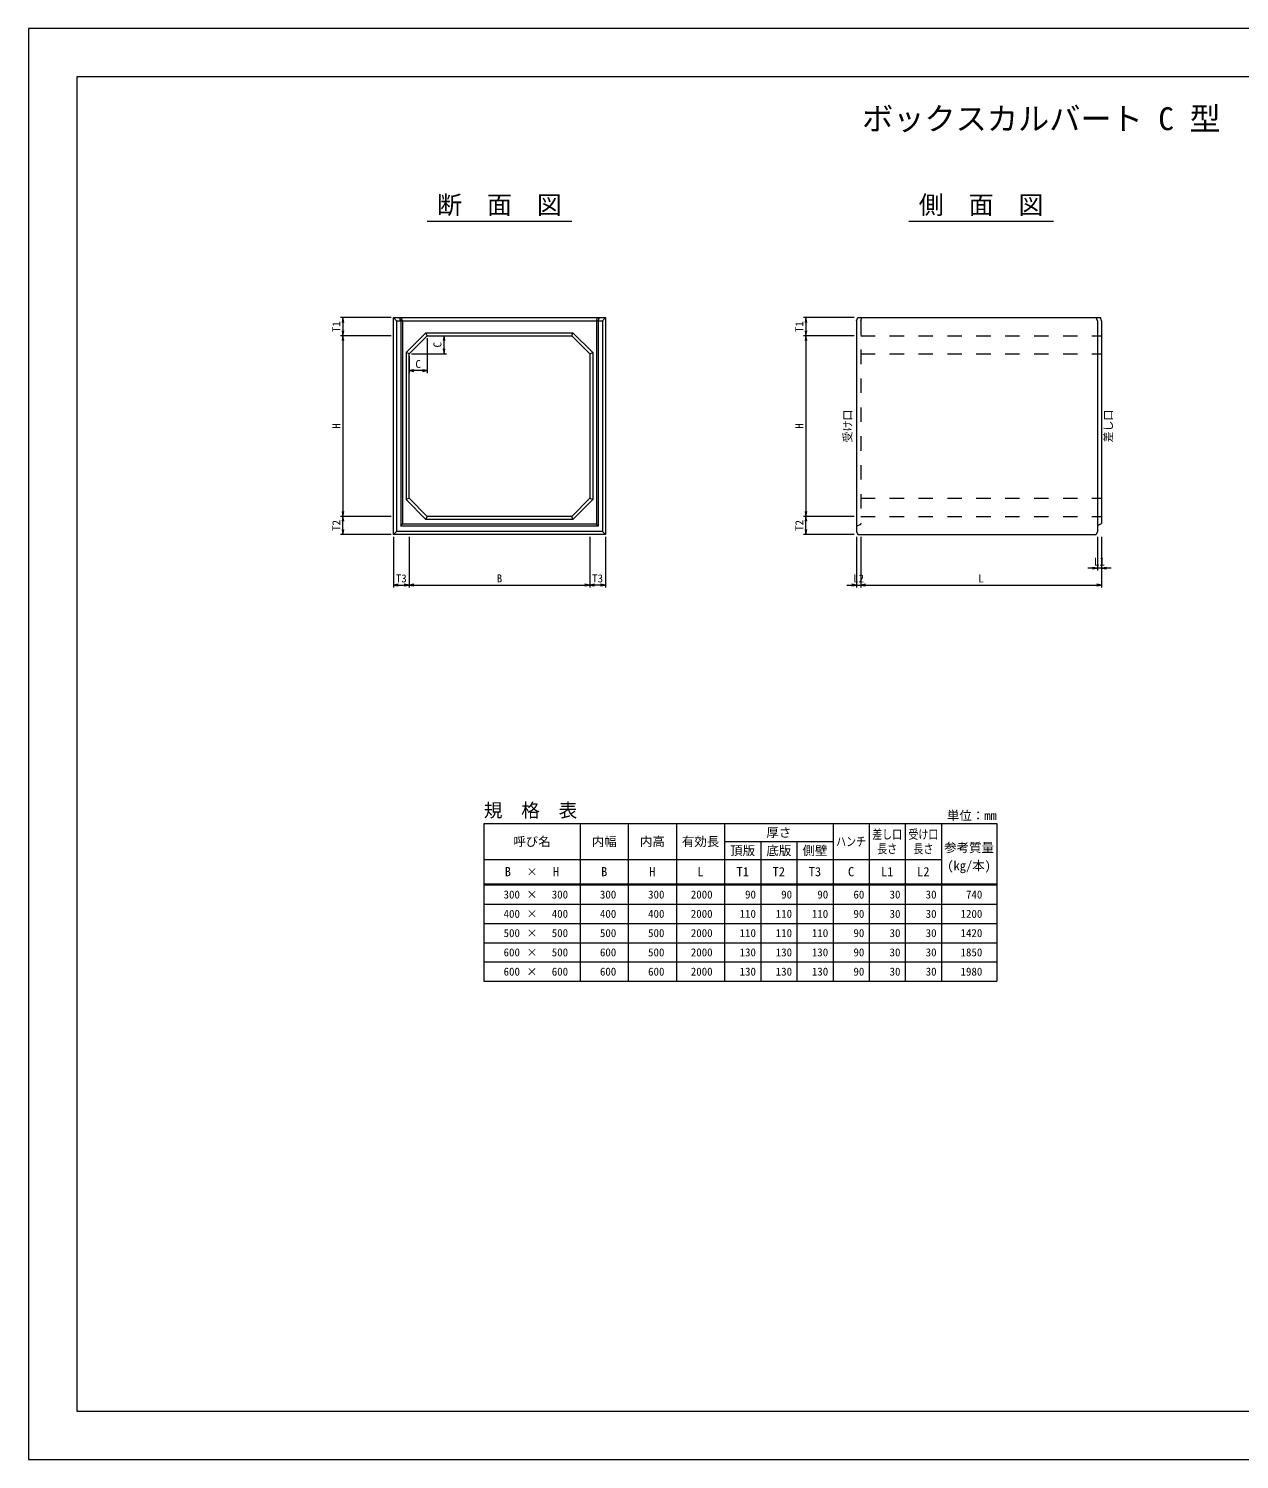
# Model space of a CAD drawing. Units: millimetres at full size, sheet at 1:20; details may follow other scales. Extents: x 0 to 16820, y 0 to 11880.
# Drawn here: x 0 to 10055, y 0 to 11880 of the extents above; entities that cross this region are included whole.
import ezdxf
from ezdxf.enums import TextEntityAlignment as Align

# ---------------------------------------------------------------- set-up
doc = ezdxf.new("R2010")
doc.units = ezdxf.units.MM
doc.header["$LTSCALE"] = 20
doc.linetypes.add('DASHED_SPACED', pattern=[12, 6, -6])
doc.layers.add('D-MTR', color=7, linetype='Continuous')
doc.layers.add('D-MTR-TXT', color=7, linetype='Continuous')
for name, color, linetype, lineweight in [('D-MTR-FRAM', 7, 'Continuous', 13), ('D-MTR-LINE', 7, 'Continuous', 13), ('D-STR-DIM', 7, 'Continuous', 13), ('D-STR-STRn', 1, 'Continuous', 13), ('D-STR-TXT', 7, 'Continuous', 13), ('D-TTL', 2, 'Continuous', 13), ('D-TTL-TXT', 7, 'Continuous', 13)]:
    doc.layers.add(name, color=color, linetype=linetype, lineweight=lineweight)
doc.styles.add('ＭＳ ゴシック', font='')
doc.styles.get('ＭＳ ゴシック').set_extended_font_data('MS Gothic')

# ---------------------------------------------------------------- blocks, each defined once
blk = doc.blocks.new('open_arrow')
at = {"color": 0, "linetype": 'Continuous', "lineweight": -2}
blk.add_lwpolyline([(7.5, 1.25), (0, 0), (7.5, -1.25)], dxfattribs=at)

msp = doc.modelspace()

# ---------------------------------------------------------------- linework, layer by layer
at = {"layer": 'D-MTR-FRAM'}
for p, q in [((3780, 5280), (3780, 3970)), ((8040, 5280), (8040, 3970))]:
    msp.add_line(p, q, dxfattribs=at)
at = {"layer": 'D-MTR-LINE'}
for p, q in [((3780, 5280), (8040, 5280)), ((4580, 5280), (4580, 3970)), ((4980, 5280), (4980, 3970)), ((5380, 5280), (5380, 3970)), ((5780, 5280), (5780, 3970)), ((6680, 5280), (6680, 3970)), ((6980, 5280), (6980, 3970)), ((7280, 5280), (7280, 3970)), ((7580, 5280), (7580, 3970)), ((5780, 5130), (6680, 5130)), ((6080, 5130), (6080, 3970)), ((6380, 5130), (6380, 3970)), ((3780, 4980), (7580, 4980)), ((3780, 4780), (8040, 4780)), ((3780, 4770), (8040, 4770)), ((3780, 4610), (8040, 4610)), ((3780, 4450), (8040, 4450)), ((3780, 4290), (8040, 4290)), ((3780, 4130), (8040, 4130)), ((3780, 3970), (8040, 3970))]:
    msp.add_line(p, q, dxfattribs=at)
at = {"layer": 'D-STR-DIM'}
for p, q in [((3010, 9480), (2590, 9480)), ((2610, 9480), (2610, 9330)), ((6855, 9480), (6435, 9480)), ((6455, 9480), (6455, 9330)), ((3010, 9330), (2590, 9330)), ((3010, 9330), (2590, 9330)), ((2610, 9330), (2610, 7830)), ((3310, 9310), (3310, 9020)), ((3330, 9330), (3470, 9330)), ((3450, 9180), (3450, 9330)), ((6855, 9330), (6435, 9330)), ((6855, 9330), (6435, 9330)), ((6455, 9330), (6455, 7830)), ((3160, 9160), (3160, 9020)), ((3180, 9180), (3470, 9180)), ((3310, 9040), (3160, 9040)), ((3010, 7830), (2590, 7830)), ((3010, 7830), (2590, 7830)), ((2610, 7680), (2610, 7830)), ((6855, 7830), (6435, 7830)), ((6855, 7830), (6435, 7830)), ((6455, 7680), (6455, 7830)), ((3010, 7680), (2590, 7680)), ((3030, 7660), (3030, 7240)), ((3160, 7660), (3160, 7240)), ((3160, 7660), (3160, 7240)), ((4660, 7660), (4660, 7240)), ((4660, 7660), (4660, 7240)), ((4790, 7660), (4790, 7240)), ((6855, 7680), (6435, 7680)), ((6875, 7660), (6875, 7240)), ((6910, 7660), (6910, 7240)), ((6910, 7660), (6910, 7240)), ((8875, 7660), (8875, 7380)), ((8910, 7660), (8910, 7380)), ((8910, 7660), (8910, 7240)), ((8990, 7400), (8795, 7400)), ((3030, 7260), (3160, 7260)), ((3160, 7260), (4660, 7260)), ((4790, 7260), (4660, 7260)), ((6795, 7260), (6990, 7260)), ((6910, 7260), (8910, 7260))]:
    msp.add_line(p, q, dxfattribs=at)
at = {"layer": 'D-STR-STRn'}
for p, q in [((3030, 9480), (4790, 9480)), ((3030, 7680), (3030, 9480)), ((3055, 9455), (3030, 9480)), ((3055, 9455), (4765, 9455)), ((3055, 9455), (3055, 7705)), ((3090, 9455), (3080, 9480)), ((3090, 9455), (3090, 7750)), ((3105, 9455), (3095, 9480)), ((3105, 9455), (3105, 7765)), ((4715, 9455), (4725, 9480)), ((4715, 9455), (4715, 7765)), ((4730, 9455), (4740, 9480)), ((4730, 9455), (4730, 7750)), ((4765, 9455), (4790, 9480)), ((4765, 9455), (4765, 7705)), ((4790, 9480), (4790, 7680)), ((6875, 9455), (6885, 9480)), ((6875, 9455), (6875, 7705)), ((6885, 9480), (8900, 9480)), ((8875, 9455), (8865, 9480)), ((8875, 9455), (8875, 7705)), ((8910, 9455), (8900, 9480)), ((8910, 9455), (8910, 7770)), ((3135, 9190.36), (3299.64, 9355)), ((3310, 9330), (3160, 9180)), ((3299.64, 9355), (4520.36, 9355)), ((3310, 9330), (3299.64, 9355)), ((3310, 9330), (4510, 9330)), ((4510, 9330), (4520.36, 9355)), ((4660, 9180), (4510, 9330)), ((4685, 9190.36), (4520.36, 9355)), ((3135, 9190.36), (3135, 7969.64)), ((3160, 9180), (3135, 9190.36)), ((3160, 7980), (3160, 9180)), ((4660, 9180), (4685, 9190.36)), ((4660, 9180), (4660, 7980)), ((4685, 9190.36), (4685, 7969.64)), ((3160, 7980), (3135, 7969.64)), ((3299.64, 7805), (3135, 7969.64)), ((3160, 7980), (3310, 7830)), ((4510, 7830), (4660, 7980)), ((4520.36, 7805), (4685, 7969.64)), ((4660, 7980), (4685, 7969.64)), ((3090, 7750), (3105, 7765)), ((4730, 7750), (3090, 7750)), ((4715, 7765), (3105, 7765)), ((3299.64, 7805), (3310, 7830)), ((4520.36, 7805), (3299.64, 7805)), ((4510, 7830), (3310, 7830)), ((4520.36, 7805), (4510, 7830)), ((4730, 7750), (4715, 7765)), ((8875, 7755), (8910, 7770)), ((3055, 7705), (3030, 7680)), ((4790, 7680), (3030, 7680)), ((4765, 7705), (3055, 7705)), ((4765, 7705), (4790, 7680)), ((6875, 7705), (6885, 7680)), ((6885, 7680), (8865, 7680)), ((8875, 7705), (8865, 7680))]:
    msp.add_line(p, q, dxfattribs=at)
at = {"layer": 'D-STR-STRn', "linetype": 'DASHED_SPACED'}
for p, q in [((6910, 9455), (6920, 9480)), ((6910, 9455), (6910, 7765)), ((6910, 9330), (8910, 9330)), ((6910, 9180), (8910, 9180)), ((6910, 7980), (8910, 7980)), ((6875, 7750), (6910, 7765)), ((6910, 7830), (8910, 7830))]:
    msp.add_line(p, q, dxfattribs=at)
at = {"layer": 'D-TTL'}
for points in [[(0, 0), (16820, 0), (16820, 11880), (0, 11880)], [(400, 400), (16420, 400), (16420, 11480), (400, 11480)]]:
    msp.add_lwpolyline(points, close=True, dxfattribs=at)
at = {"layer": 'D-TTL-TXT'}
for p, q in [((3310, 10280), (4510, 10280)), ((7310, 10280), (8510, 10280))]:
    msp.add_line(p, q, dxfattribs=at)

# ---------------------------------------------------------------- block references
at = {"layer": 'D-STR-DIM', "xscale": 5.33, "yscale": 5.33}
for p, rotation in [((2610, 9480), 270), ((6455, 9480), 270), ((2610, 9330), 90), ((2610, 9330), 270), ((3450, 9330), 270), ((6455, 9330), 90), ((6455, 9330), 270), ((3450, 9180), 90), ((3310, 9040), 180), ((2610, 7830), 90), ((6455, 7830), 90), ((2610, 7830), 270), ((6455, 7830), 270), ((2610, 7680), 90), ((6455, 7680), 90), ((8875, 7400), 180), ((3160, 7260), 180), ((4660, 7260), 180), ((4790, 7260), 180), ((6875, 7260), 180), ((8910, 7260), 180)]:
    msp.add_blockref('open_arrow', p, dxfattribs=dict(at, rotation=rotation))
for p in [(3160, 9040), (8910, 7400), (3030, 7260), (3160, 7260), (4660, 7260), (6910, 7260), (6910, 7260)]:
    msp.add_blockref('open_arrow', p, dxfattribs=at)

# ---------------------------------------------------------------- texts
at = {"layer": 'D-MTR', "style": 'ＭＳ ゴシック'}
msp.add_text('規\u3000格\u3000表', height=113.9, dxfattribs=at).set_placement((3780, 5298.15), align=Align.BOTTOM_LEFT)
msp.add_text('単位：mm', height=75.95, dxfattribs=at).set_placement((8040, 5285.43), align=Align.BOTTOM_RIGHT)
at = {"layer": 'D-MTR-TXT', "style": 'ＭＳ ゴシック'}
for s, height, p in [('厚さ', 75.95, (6230, 5205)), ('呼び名', 75.95, (4180, 5130)), ('内幅', 75.95, (4780, 5130)), ('内高', 75.95, (5180, 5130)), ('有効長', 75.95, (5580, 5130)), ('参考質量', 75.95, (7810, 5080)), ('頂版', 75.95, (5930, 5055)), ('底版', 75.95, (6230, 5055)), ('側壁', 75.95, (6530, 5055)), ('B', 75.95, (3980, 4880)), ('×', 66.46, (4180, 4880)), ('H', 75.95, (4380, 4880)), ('B', 75.95, (4780, 4880)), ('H', 75.95, (5180, 4880)), ('L', 75.95, (5580, 4880)), ('T1', 75.95, (5930, 4880)), ('T2', 75.95, (6230, 4880)), ('T3', 75.95, (6530, 4880)), ('C', 75.95, (6830, 4880)), ('L1', 75.95, (7130, 4880)), ('L2', 75.95, (7430, 4880)), ('(kg/本)', 75.95, (7810, 4930)), ('×', 66.46, (4180, 4690)), ('×', 66.46, (4180, 4530)), ('×', 66.46, (4180, 4370)), ('×', 66.46, (4180, 4210)), ('×', 66.46, (4180, 4050))]:
    msp.add_text(s, height=height, dxfattribs=at).set_placement(p, align=Align.MIDDLE_CENTER)
at = {"layer": 'D-MTR-TXT', "style": 'ＭＳ ゴシック', "width": 0.8}
for s, p in [('差し口', (7130, 5190)), ('受け口', (7430, 5190)), ('ハンチ', (6830, 5130)), ('長さ', (7130, 5070)), ('長さ', (7430, 5070))]:
    msp.add_text(s, height=75.95, dxfattribs=at).set_placement(p, align=Align.MIDDLE_CENTER)
at = {"layer": 'D-MTR-TXT', "style": 'ＭＳ ゴシック'}
for s, p in [('300', (4080, 4690)), ('300', (4480, 4690)), ('300', (4880, 4690)), ('300', (5280, 4690)), ('2000', (5680, 4690)), ('90', (6040, 4690)), ('90', (6340, 4690)), ('90', (6640, 4690)), ('60', (6940, 4690)), ('30', (7240, 4690)), ('30', (7540, 4690)), ('740', (7920, 4690)), ('400', (4080, 4530)), ('400', (4480, 4530)), ('400', (4880, 4530)), ('400', (5280, 4530)), ('2000', (5680, 4530)), ('110', (6040, 4530)), ('110', (6340, 4530)), ('110', (6640, 4530)), ('90', (6940, 4530)), ('30', (7240, 4530)), ('30', (7540, 4530)), ('1200', (7920, 4530)), ('500', (4080, 4370)), ('500', (4480, 4370)), ('500', (4880, 4370)), ('500', (5280, 4370)), ('2000', (5680, 4370)), ('110', (6040, 4370)), ('110', (6340, 4370)), ('110', (6640, 4370)), ('90', (6940, 4370)), ('30', (7240, 4370)), ('30', (7540, 4370)), ('1420', (7920, 4370)), ('600', (4080, 4210)), ('500', (4480, 4210)), ('600', (4880, 4210)), ('500', (5280, 4210)), ('2000', (5680, 4210)), ('130', (6040, 4210)), ('130', (6340, 4210)), ('130', (6640, 4210)), ('90', (6940, 4210)), ('30', (7240, 4210)), ('30', (7540, 4210)), ('1850', (7920, 4210)), ('600', (4080, 4050)), ('600', (4480, 4050)), ('600', (4880, 4050)), ('600', (5280, 4050)), ('2000', (5680, 4050)), ('130', (6040, 4050)), ('130', (6340, 4050)), ('130', (6640, 4050)), ('90', (6940, 4050)), ('30', (7240, 4050)), ('30', (7540, 4050)), ('1980', (7920, 4050))]:
    msp.add_text(s, height=66.46, dxfattribs=at).set_placement(p, align=Align.MIDDLE_RIGHT)
at = {"layer": 'D-STR-DIM', "style": 'ＭＳ ゴシック'}
for s, p in [('T1', (2555, 9405)), ('T1', (6400, 9405)), ('C', (3395, 9255)), ('H', (2555, 8580)), ('H', (6400, 8580)), ('T2', (2555, 7755)), ('T2', (6400, 7755))]:
    msp.add_text(s, height=66.46, rotation=90, dxfattribs=at).set_placement(p, align=Align.MIDDLE_CENTER)
for s, p in [('C', (3235, 9095)), ('L1', (8892.5, 7455)), ('T3', (3095, 7315)), ('B', (3910, 7315)), ('T3', (4725, 7315)), ('L2', (6892.5, 7315)), ('L', (7910, 7315))]:
    msp.add_text(s, height=66.46, dxfattribs=at).set_placement(p, align=Align.MIDDLE_CENTER)
at = {"layer": 'D-STR-TXT', "style": 'ＭＳ ゴシック'}
for s, p in [('受け口', (6855, 8580)), ('差し口', (9020, 8580))]:
    msp.add_text(s, height=66.46, rotation=90, dxfattribs=at).set_placement(p, align=Align.BOTTOM_CENTER)
at = {"layer": 'D-TTL-TXT', "style": 'ＭＳ ゴシック'}
for s, height, p in [('ボックスカルバート C 型', 189.9, (8410, 10980)), ('断\u3000面\u3000図', 151.9, (3910, 10295)), ('側\u3000面\u3000図', 151.9, (7910, 10295))]:
    msp.add_text(s, height=height, dxfattribs=at).set_placement(p, align=Align.BOTTOM_CENTER)

doc.saveas('drawing.dxf')
